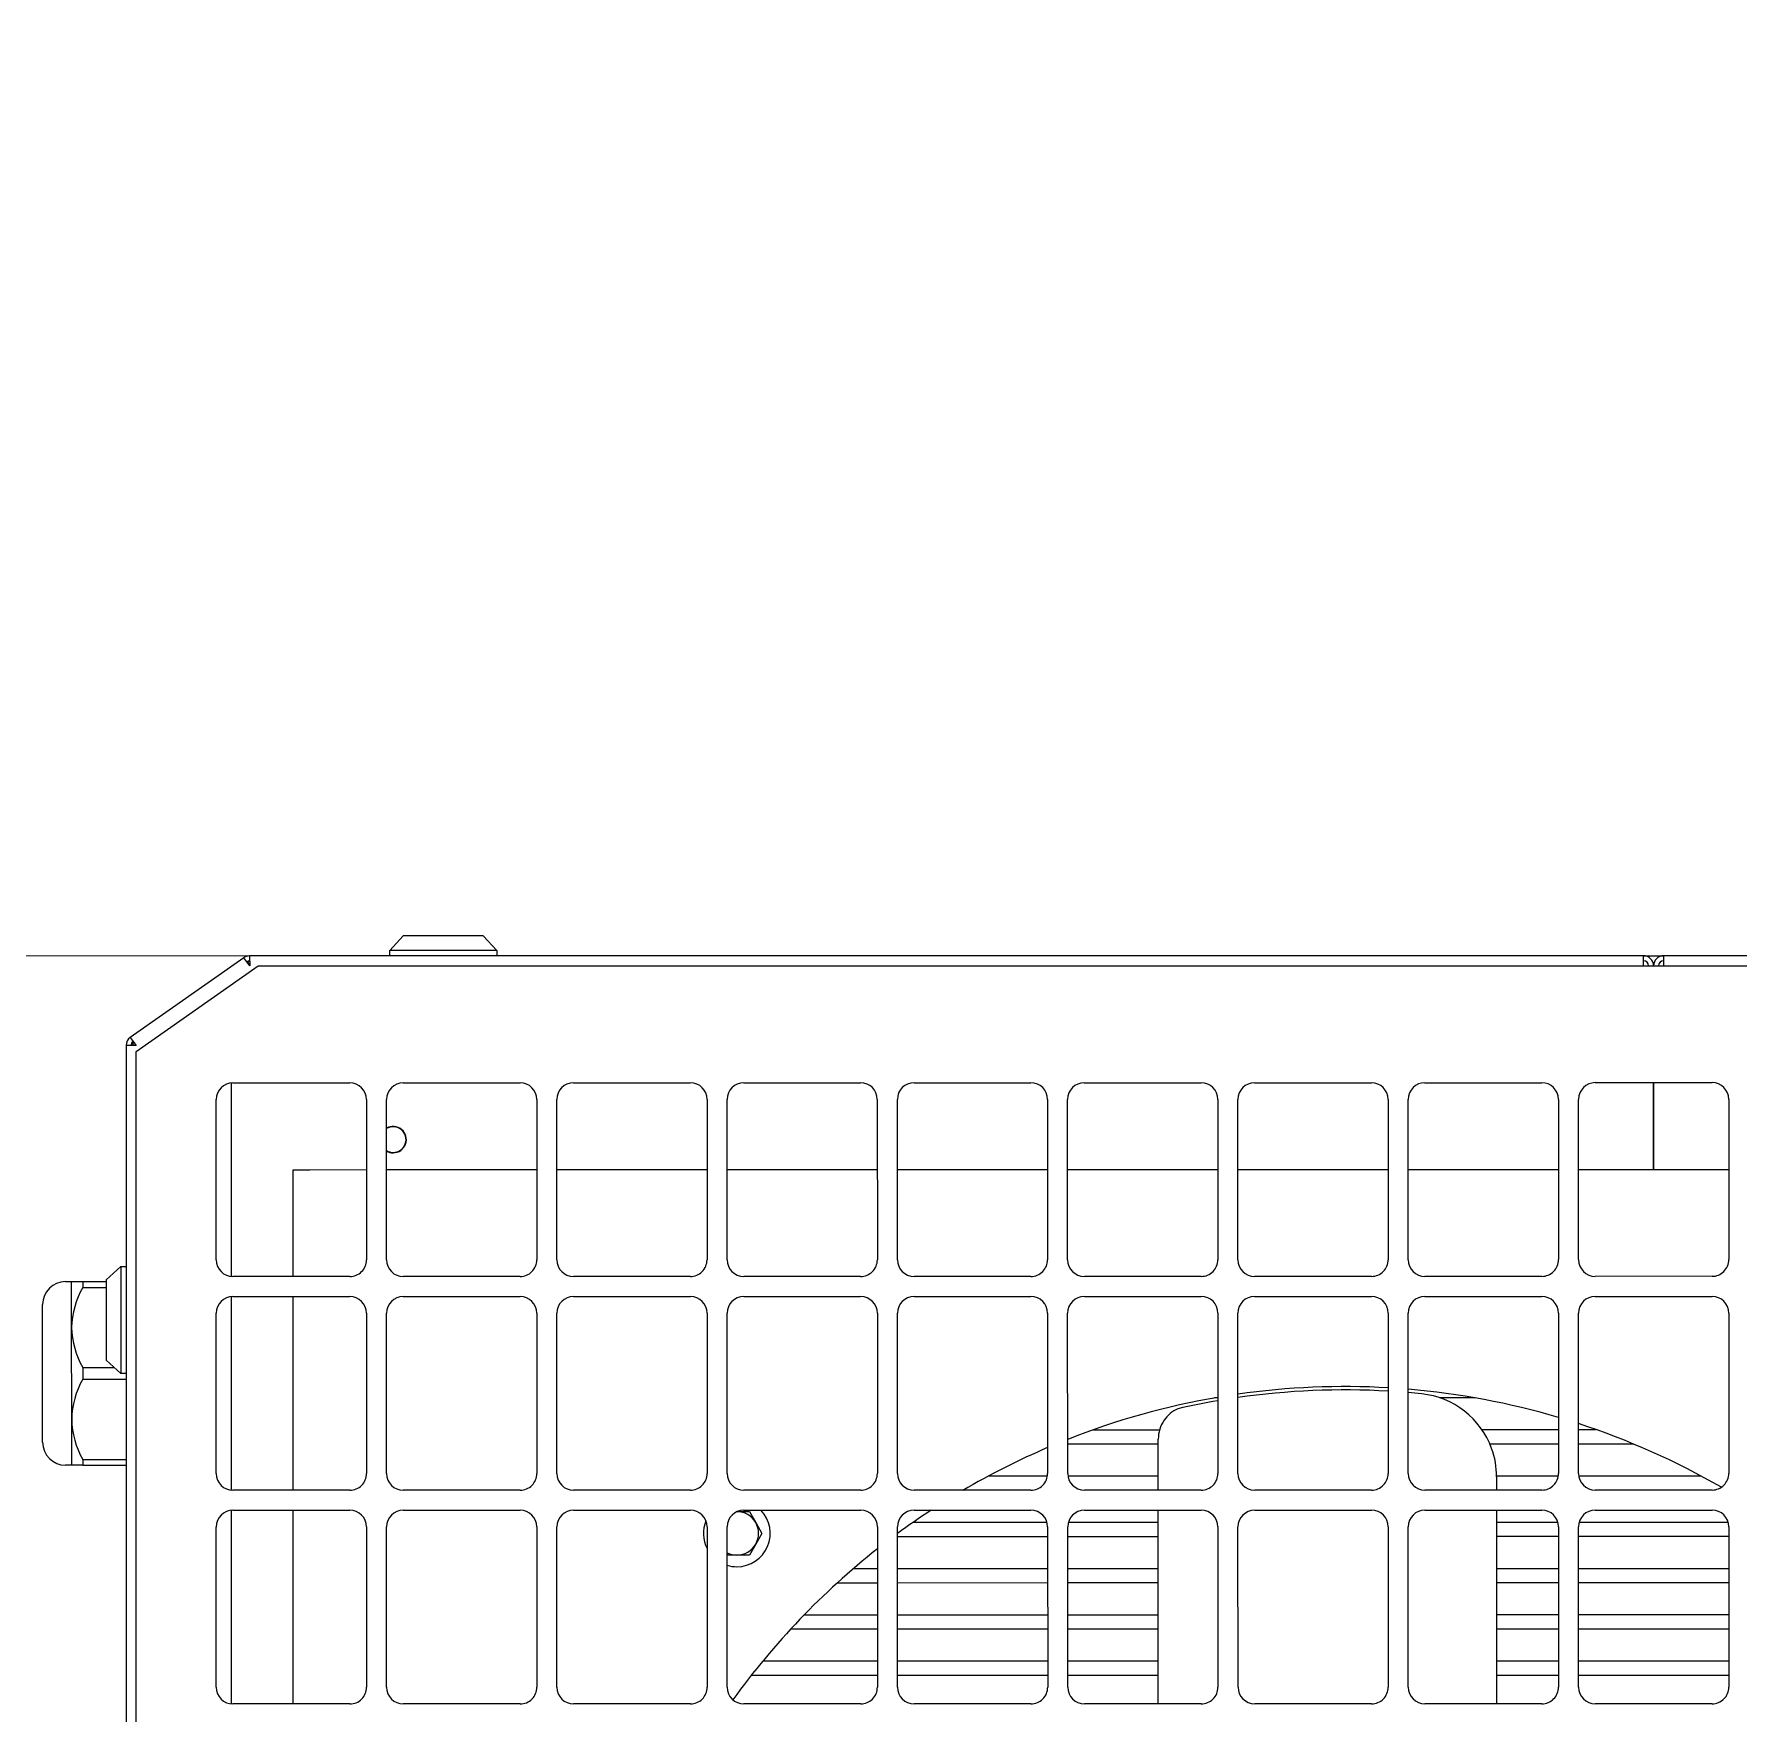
# Model space of a CAD drawing. Header units: millimetres. Extents: x 1322820 to 1391563, y 1051909 to 1098256.
# Drawn here: x 1362296 to 1362801, y 1087161 to 1087659 of the extents above; entities that cross this region are included whole.
import ezdxf

# ---------------------------------------------------------------- set-up
doc = ezdxf.new("R2010")
doc.units = ezdxf.units.MM
doc.header["$MEASUREMENT"] = 0
doc.layers.get('0').update_dxf_attribs({"true_color": 0x787878})
doc.layers.add('instalatii - echipamente_Pen_No__21', color=7, linetype='Continuous', lineweight=20, true_color=0x787878)

# ---------------------------------------------------------------- blocks, each defined once
blk = doc.blocks.new('terasa')
at = {"layer": 'instalatii - echipamente_Pen_No__21', "linetype": 'Continuous', "lineweight": 20}
for p, q in [((1362401.645, 1087387.469), (1362405.6, 1087391.821)), ((1362429.337, 1087391.825), (1362405.6, 1087391.821)), ((1362429.337, 1087391.825), (1362433.293, 1087387.474)), ((1362358.427, 1087385.344), (1362324.779, 1087361.775)), ((1362358.427, 1087385.344), (1362324.779, 1087361.775)), ((1362360.13, 1087382.913), (1362358.427, 1087385.344)), ((1362360.13, 1087383.269), (1362359.454, 1087384.234)), ((1362773.013, 1087385.941), (1362360.129, 1087385.88)), ((1362773.013, 1087385.941), (1362360.129, 1087385.88)), ((1362360.129, 1087385.88), (1362360.13, 1087382.913)), ((1362433.293, 1087387.474), (1362401.645, 1087387.469)), ((1362401.645, 1087385.886), (1362401.645, 1087387.469)), ((1362433.293, 1087387.474), (1362433.294, 1087385.891)), ((1362773.013, 1087385.941), (1362778.947, 1087385.942)), ((1362773.013, 1087382.974), (1362773.013, 1087385.941)), ((1362773.018, 1087382.974), (1362773.018, 1087384.457)), ((1363191.337, 1087386.002), (1362778.947, 1087385.942)), ((1362778.947, 1087385.942), (1362778.947, 1087382.975)), ((1362326.481, 1087357.59), (1362362.675, 1087382.914)), ((1362362.675, 1087382.914), (1363189.29, 1087383.035)), ((1362326.481, 1087359.345), (1362323.514, 1087359.344)), ((1362323.514, 1087359.344), (1362323.609, 1086710.557)), ((1362323.514, 1087359.344), (1362323.609, 1086710.557)), ((1362324.779, 1087361.775), (1362326.481, 1087359.345)), ((1362326.575, 1086711.963), (1362326.481, 1087357.59)), ((1362354.669, 1087348.272), (1362354.678, 1087290.959)), ((1362355.164, 1087348.297), (1362389.779, 1087348.302)), ((1362405.603, 1087348.305), (1362440.219, 1087348.31)), ((1362456.043, 1087348.312), (1362490.658, 1087348.317)), ((1362506.482, 1087348.319), (1362541.098, 1087348.324)), ((1362556.922, 1087348.327), (1362591.537, 1087348.332)), ((1362607.361, 1087348.334), (1362641.977, 1087348.339)), ((1362657.801, 1087348.342), (1362692.416, 1087348.347)), ((1362708.241, 1087348.349), (1362742.856, 1087348.354)), ((1362758.68, 1087348.356), (1362793.296, 1087348.361)), ((1362775.985, 1087348.359), (1362775.989, 1087322.645)), ((1362775.989, 1087322.645), (1362775.985, 1087348.359)), ((1362323.516, 1087344.337), (1362323.606, 1086725.216)), ((1362350.226, 1087295.879), (1362350.219, 1087343.352)), ((1362394.725, 1087343.358), (1362394.732, 1087295.886)), ((1362400.666, 1087295.886), (1362400.659, 1087343.359)), ((1362445.164, 1087343.365), (1362445.171, 1087295.893)), ((1362451.105, 1087295.894), (1362451.098, 1087343.366)), ((1362495.604, 1087343.373), (1362495.611, 1087295.9)), ((1362501.545, 1087295.901), (1362501.538, 1087343.374)), ((1362546.043, 1087343.38), (1362546.05, 1087295.908)), ((1362551.984, 1087295.909), (1362551.978, 1087343.381)), ((1362596.483, 1087343.388), (1362596.49, 1087295.915)), ((1362602.424, 1087295.916), (1362602.417, 1087343.388)), ((1362646.923, 1087343.395), (1362646.93, 1087295.922)), ((1362652.864, 1087295.923), (1362652.857, 1087343.396)), ((1362697.362, 1087343.402), (1362697.369, 1087295.93)), ((1362703.303, 1087295.931), (1362703.296, 1087343.403)), ((1362747.802, 1087343.41), (1362747.809, 1087295.937)), ((1362753.743, 1087295.938), (1362753.736, 1087343.411)), ((1362798.241, 1087343.417), (1362798.248, 1087295.945)), ((1362372.97, 1087322.586), (1362377.915, 1087322.586)), ((1362372.974, 1087290.937), (1362372.97, 1087322.586)), ((1362377.915, 1087322.586), (1362394.728, 1087322.589)), ((1362400.662, 1087322.59), (1362445.167, 1087322.596)), ((1362451.101, 1087322.597), (1362495.607, 1087322.604)), ((1362501.541, 1087322.604), (1362546.047, 1087322.611)), ((1362551.981, 1087322.612), (1362596.486, 1087322.618)), ((1362602.42, 1087322.619), (1362646.926, 1087322.626)), ((1362652.86, 1087322.627), (1362697.365, 1087322.633)), ((1362703.299, 1087322.634), (1362747.805, 1087322.64)), ((1362753.739, 1087322.641), (1362775.989, 1087322.645)), ((1362775.989, 1087322.645), (1362798.244, 1087322.648)), ((1362317.59, 1087289.94), (1362321.941, 1087293.897)), ((1362321.941, 1087293.897), (1362321.945, 1087262.248)), ((1362321.941, 1087293.897), (1362323.523, 1087293.897)), ((1362305.603, 1087289.444), (1362307.401, 1087289.444)), ((1362307.401, 1087289.444), (1362310.665, 1087289.445)), ((1362307.403, 1087275.845), (1362307.401, 1087289.444)), ((1362310.665, 1087289.445), (1362317.59, 1087289.446)), ((1362310.665, 1087289.445), (1362310.665, 1087287.726)), ((1362310.665, 1087287.726), (1362317.59, 1087287.727)), ((1362317.59, 1087289.94), (1362317.593, 1087266.204)), ((1362389.787, 1087290.94), (1362355.172, 1087290.935)), ((1362440.227, 1087290.947), (1362405.612, 1087290.942)), ((1362490.667, 1087290.954), (1362456.051, 1087290.949)), ((1362541.106, 1087290.962), (1362506.491, 1087290.957)), ((1362591.546, 1087290.969), (1362556.93, 1087290.964)), ((1362641.985, 1087290.977), (1362607.37, 1087290.972)), ((1362692.425, 1087290.984), (1362657.809, 1087290.979)), ((1362742.864, 1087290.991), (1362708.249, 1087290.986)), ((1362793.304, 1087290.999), (1362758.689, 1087290.994)), ((1362298.806, 1087241.852), (1362298.8, 1087282.638)), ((1362354.678, 1087284.976), (1362354.687, 1087227.663)), ((1362355.173, 1087285.001), (1362389.788, 1087285.006)), ((1362372.984, 1087227.641), (1362372.975, 1087285.003)), ((1362405.612, 1087285.008), (1362440.228, 1087285.013)), ((1362456.052, 1087285.015), (1362490.667, 1087285.02)), ((1362506.492, 1087285.023), (1362541.107, 1087285.028)), ((1362556.931, 1087285.03), (1362591.547, 1087285.035)), ((1362607.371, 1087285.037), (1362641.986, 1087285.043)), ((1362657.81, 1087285.045), (1362692.426, 1087285.05)), ((1362708.25, 1087285.052), (1362742.865, 1087285.057)), ((1362758.689, 1087285.06), (1362793.305, 1087285.065)), ((1362350.236, 1087232.582), (1362350.229, 1087280.055)), ((1362394.734, 1087280.061), (1362394.741, 1087232.589)), ((1362400.675, 1087232.59), (1362400.668, 1087280.062)), ((1362445.174, 1087280.069), (1362445.181, 1087232.596)), ((1362451.115, 1087232.597), (1362451.108, 1087280.07)), ((1362495.613, 1087280.076), (1362495.62, 1087232.604)), ((1362501.554, 1087232.604), (1362501.547, 1087280.077)), ((1362546.053, 1087280.083), (1362546.06, 1087232.611)), ((1362551.994, 1087232.612), (1362551.987, 1087280.084)), ((1362596.492, 1087280.091), (1362596.499, 1087232.618)), ((1362602.433, 1087232.619), (1362602.426, 1087280.092)), ((1362646.932, 1087280.098), (1362646.939, 1087232.626)), ((1362652.873, 1087232.627), (1362652.866, 1087280.099)), ((1362697.371, 1087280.106), (1362697.378, 1087232.633)), ((1362703.312, 1087232.634), (1362703.305, 1087280.106)), ((1362747.811, 1087280.113), (1362747.818, 1087232.64)), ((1362753.752, 1087232.641), (1362753.745, 1087280.114)), ((1362798.251, 1087280.12), (1362798.257, 1087232.648)), ((1362307.407, 1087248.647), (1362307.403, 1087275.845)), ((1362310.669, 1087263.966), (1362320.055, 1087263.967)), ((1362310.669, 1087263.966), (1362310.669, 1087260.528)), ((1362321.945, 1087262.248), (1362317.593, 1087266.204)), ((1362323.528, 1087262.249), (1362321.945, 1087262.248)), ((1362310.669, 1087260.528), (1362323.528, 1087260.53)), ((1362646.936, 1087254.977), (1362645.893, 1087254.977)), ((1362723.143, 1087254.988), (1362712.519, 1087254.987)), ((1362307.409, 1087235.049), (1362307.407, 1087248.647)), ((1362610.084, 1087245.576), (1362629.709, 1087245.579)), ((1362629.26, 1087227.678), (1362629.258, 1087242.784)), ((1362725.044, 1087245.593), (1362747.816, 1087245.596)), ((1362753.75, 1087245.597), (1362758.954, 1087245.598)), ((1362629.258, 1087241.277), (1362602.432, 1087241.273)), ((1362747.817, 1087241.294), (1362727.426, 1087241.291)), ((1362770.168, 1087241.298), (1362753.751, 1087241.295)), ((1362307.409, 1087235.049), (1362305.611, 1087235.048)), ((1362310.673, 1087235.049), (1362307.409, 1087235.049)), ((1362310.673, 1087236.768), (1362323.532, 1087236.77)), ((1362310.673, 1087236.768), (1362310.673, 1087235.049)), ((1362310.673, 1087235.049), (1362323.532, 1087235.051)), ((1362389.797, 1087227.643), (1362355.181, 1087227.638)), ((1362440.236, 1087227.65), (1362405.621, 1087227.645)), ((1362490.676, 1087227.658), (1362456.06, 1087227.653)), ((1362541.115, 1087227.665), (1362506.5, 1087227.66)), ((1362591.555, 1087227.673), (1362556.94, 1087227.667)), ((1362579.038, 1087231.874), (1362596.443, 1087231.877)), ((1362602.489, 1087231.877), (1362629.26, 1087231.881)), ((1362641.994, 1087227.68), (1362607.379, 1087227.675)), ((1362692.434, 1087227.687), (1362657.819, 1087227.682)), ((1362742.874, 1087227.695), (1362708.258, 1087227.69)), ((1362729.49, 1087231.896), (1362747.762, 1087231.899)), ((1362729.491, 1087231.599), (1362729.491, 1087227.693)), ((1362753.808, 1087231.9), (1362790.005, 1087231.905)), ((1362793.313, 1087227.702), (1362758.698, 1087227.697)), ((1362354.688, 1087221.679), (1362354.696, 1087164.366)), ((1362355.182, 1087221.704), (1362389.798, 1087221.709)), ((1362372.993, 1087164.344), (1362372.984, 1087221.706)), ((1362405.622, 1087221.711), (1362440.237, 1087221.716)), ((1362456.061, 1087221.719), (1362490.677, 1087221.724)), ((1362504.444, 1087221.31), (1362508.155, 1087221.311)), ((1362506.501, 1087221.726), (1362541.116, 1087221.731)), ((1362508.155, 1087221.311), (1362510.012, 1087218.097)), ((1362510.012, 1087218.097), (1362511.868, 1087214.883)), ((1362556.704, 1087218.173), (1362596.304, 1087218.179)), ((1362556.94, 1087221.733), (1362591.556, 1087221.738)), ((1362596.502, 1087216.794), (1362596.508, 1087169.322)), ((1362602.443, 1087169.322), (1362602.436, 1087216.795)), ((1362602.633, 1087218.18), (1362629.262, 1087218.184)), ((1362607.38, 1087221.741), (1362641.995, 1087221.746)), ((1362629.269, 1087164.381), (1362629.261, 1087221.744)), ((1362646.941, 1087216.802), (1362646.948, 1087169.329)), ((1362652.882, 1087169.33), (1362652.875, 1087216.802)), ((1362657.82, 1087221.748), (1362692.435, 1087221.753)), ((1362697.381, 1087216.809), (1362697.388, 1087169.336)), ((1362703.322, 1087169.337), (1362703.315, 1087216.81)), ((1362708.259, 1087221.756), (1362742.874, 1087221.761)), ((1362729.492, 1087221.759), (1362729.5, 1087164.396)), ((1362729.493, 1087218.198), (1362747.622, 1087218.201)), ((1362747.82, 1087216.816), (1362747.827, 1087169.344)), ((1362753.761, 1087169.345), (1362753.754, 1087216.817)), ((1362753.952, 1087218.202), (1362798.062, 1087218.208)), ((1362758.699, 1087221.763), (1362793.314, 1087221.768)), ((1362798.26, 1087216.824), (1362798.267, 1087169.351)), ((1362350.245, 1087169.286), (1362350.238, 1087216.758)), ((1362394.743, 1087216.765), (1362394.75, 1087169.292)), ((1362400.684, 1087169.293), (1362400.677, 1087216.765)), ((1362445.183, 1087216.772), (1362445.19, 1087169.299)), ((1362451.124, 1087169.3), (1362451.117, 1087216.773)), ((1362495.622, 1087216.779), (1362495.629, 1087169.307)), ((1362501.563, 1087169.308), (1362501.556, 1087216.78)), ((1362511.868, 1087214.883), (1362510.012, 1087211.668)), ((1362546.062, 1087216.787), (1362546.069, 1087169.314)), ((1362552.003, 1087169.315), (1362551.996, 1087216.788)), ((1362596.502, 1087213.877), (1362551.996, 1087213.87)), ((1362629.262, 1087213.881), (1362602.436, 1087213.877)), ((1362747.821, 1087213.899), (1362729.493, 1087213.896)), ((1362798.26, 1087213.906), (1362753.755, 1087213.9)), ((1362504.446, 1087208.453), (1362501.558, 1087208.453)), ((1362508.157, 1087208.454), (1362504.446, 1087208.453)), ((1362510.012, 1087211.668), (1362508.157, 1087208.454)), ((1362539.014, 1087204.473), (1362546.064, 1087204.474)), ((1362551.998, 1087204.474), (1362596.503, 1087204.481)), ((1362602.437, 1087204.482), (1362629.264, 1087204.486)), ((1362729.495, 1087204.5), (1362747.822, 1087204.503)), ((1362753.756, 1087204.504), (1362798.262, 1087204.51)), ((1362546.064, 1087200.171), (1362534.144, 1087200.17)), ((1362596.504, 1087200.179), (1362551.998, 1087200.172)), ((1362629.264, 1087200.184), (1362602.438, 1087200.18)), ((1362747.823, 1087200.201), (1362729.495, 1087200.198)), ((1362798.262, 1087200.208), (1362753.757, 1087200.202)), ((1362524.421, 1087190.773), (1362546.066, 1087190.776)), ((1362552, 1087190.777), (1362596.505, 1087190.783)), ((1362602.439, 1087190.784), (1362629.266, 1087190.788)), ((1362729.497, 1087190.803), (1362747.824, 1087190.805)), ((1362747.825, 1087186.503), (1362729.497, 1087186.5)), ((1362753.758, 1087190.806), (1362798.264, 1087190.813)), ((1362798.264, 1087186.51), (1362753.759, 1087186.504)), ((1362546.066, 1087186.474), (1362520.341, 1087186.47)), ((1362596.506, 1087186.481), (1362552, 1087186.474)), ((1362629.266, 1087186.486), (1362602.44, 1087186.482)), ((1362512.137, 1087177.073), (1362546.068, 1087177.078)), ((1362552.002, 1087177.079), (1362596.507, 1087177.085)), ((1362602.441, 1087177.086), (1362629.268, 1087177.09)), ((1362729.499, 1087177.105), (1362747.826, 1087177.107)), ((1362753.76, 1087177.108), (1362798.266, 1087177.115)), ((1362546.068, 1087172.776), (1362508.676, 1087172.77)), ((1362596.508, 1087172.783), (1362552.002, 1087172.777)), ((1362629.268, 1087172.788), (1362602.442, 1087172.784)), ((1362747.827, 1087172.805), (1362729.499, 1087172.803)), ((1362798.266, 1087172.813), (1362753.761, 1087172.806)), ((1362389.806, 1087164.346), (1362355.191, 1087164.341)), ((1362440.245, 1087164.354), (1362405.63, 1087164.349)), ((1362490.685, 1087164.361), (1362456.07, 1087164.356)), ((1362541.125, 1087164.368), (1362506.509, 1087164.363)), ((1362591.564, 1087164.376), (1362556.949, 1087164.371)), ((1362642.004, 1087164.383), (1362607.388, 1087164.378)), ((1362692.443, 1087164.391), (1362657.828, 1087164.386)), ((1362742.883, 1087164.398), (1362708.267, 1087164.393)), ((1362793.322, 1087164.405), (1362758.707, 1087164.4))]:
    blk.add_line(p, q, dxfattribs=at)
blk.add_lwpolyline([(1364217.466, 1087386.074), (1364217.19, 1089275.085), (1361828.728, 1089274.911), (1361829.004, 1087385.9)], close=True, dxfattribs=at)
for centre, radius, start, end in [((1362360.13, 1087382.913), 2.967, 90.00838, 125.00838), ((1362360.13, 1087382.913), 1.484, 90.00838, 125.00838), ((1362360.379, 1087382.913), 1.484, 99.67429, 125.00838), ((1362773.013, 1087382.974), 2.967, 0.00838, 90.00838), ((1362773.013, 1087382.974), 1.484, 0.00838, 90.00838), ((1362778.947, 1087382.975), 2.967, 90.00838, 180.00838), ((1362778.947, 1087382.975), 1.484, 90.00838, 180.00838), ((1362326.481, 1087359.345), 2.967, 125.00838, 180.00838), ((1362326.481, 1087359.345), 1.484, 125.00838, 180.00838), ((1362326.484, 1087359.173), 1.484, 125.00838, 173.34966), ((1362347.647, 1087366.782), 23.129, 195.91423, 198.75967), ((1362355.164, 1087343.352), 4.945, 90.00838, 180.00838), ((1362389.78, 1087343.357), 4.945, 0.00838, 90.00838), ((1362405.604, 1087343.36), 4.945, 90.00838, 180.00838), ((1362440.219, 1087343.365), 4.945, 0.00838, 90.00838), ((1362456.043, 1087343.367), 4.945, 90.00838, 180.00838), ((1362490.659, 1087343.372), 4.945, 0.00838, 90.00838), ((1362506.483, 1087343.374), 4.945, 90.00838, 180.00838), ((1362541.098, 1087343.379), 4.945, 0.00838, 90.00838), ((1362556.923, 1087343.382), 4.945, 90.00838, 180.00838), ((1362591.538, 1087343.387), 4.945, 0.00838, 90.00838), ((1362607.362, 1087343.389), 4.945, 90.00838, 180.00838), ((1362641.978, 1087343.394), 4.945, 0.00838, 90.00838), ((1362657.802, 1087343.397), 4.945, 90.00838, 180.00838), ((1362692.417, 1087343.402), 4.945, 0.00838, 90.00838), ((1362708.241, 1087343.404), 4.945, 90.00838, 180.00838), ((1362742.857, 1087343.409), 4.945, 0.00838, 90.00838), ((1362758.681, 1087343.411), 4.945, 90.00838, 180.00838), ((1362793.296, 1087343.416), 4.945, 0.00838, 90.00838), ((1362402.639, 1087331.491), 3.907, 270.00838, 120.42937), ((1362402.639, 1087331.491), 3.808, 270.00838, 121.30579), ((1362402.639, 1087331.491), 3.808, 238.71097, 270.00838), ((1362402.639, 1087331.491), 3.907, 239.58738, 270.00838), ((1362355.171, 1087295.88), 4.945, 180.00838, 270.00838), ((1362389.787, 1087295.885), 4.945, 270.00838, 0.00838), ((1362405.611, 1087295.887), 4.945, 180.00838, 270.00838), ((1362440.226, 1087295.892), 4.945, 270.00838, 0.00838), ((1362456.05, 1087295.894), 4.945, 180.00838, 270.00838), ((1362490.666, 1087295.9), 4.945, 270.00838, 0.00838), ((1362506.49, 1087295.902), 4.945, 180.00838, 270.00838), ((1362541.105, 1087295.907), 4.945, 270.00838, 0.00838), ((1362556.93, 1087295.909), 4.945, 180.00838, 270.00838), ((1362591.545, 1087295.914), 4.945, 270.00838, 0.00838), ((1362607.369, 1087295.917), 4.945, 180.00838, 270.00838), ((1362641.984, 1087295.922), 4.945, 270.00838, 0.00838), ((1362657.809, 1087295.924), 4.945, 180.00838, 270.00838), ((1362692.424, 1087295.929), 4.945, 270.00838, 0.00838), ((1362708.248, 1087295.931), 4.945, 180.00838, 270.00838), ((1362742.864, 1087295.936), 4.945, 270.00838, 0.00838), ((1362758.688, 1087295.939), 4.945, 180.00838, 270.00838), ((1362793.303, 1087295.944), 4.945, 270.00838, 0.00838), ((1362305.604, 1087282.639), 6.804, 90.00838, 180.00838), ((1362332.573, 1087275.323), 25.175, 150.48351, 178.81046), ((1362355.174, 1087280.056), 4.945, 90.00838, 180.00838), ((1362389.789, 1087280.061), 4.945, 0.00838, 90.00838), ((1362405.613, 1087280.063), 4.945, 90.00838, 180.00838), ((1362440.229, 1087280.068), 4.945, 0.00838, 90.00838), ((1362456.053, 1087280.07), 4.945, 90.00838, 180.00838), ((1362490.668, 1087280.075), 4.945, 0.00838, 90.00838), ((1362506.492, 1087280.078), 4.945, 90.00838, 180.00838), ((1362541.108, 1087280.083), 4.945, 0.00838, 90.00838), ((1362556.932, 1087280.085), 4.945, 90.00838, 180.00838), ((1362591.547, 1087280.09), 4.945, 0.00838, 90.00838), ((1362607.371, 1087280.092), 4.945, 90.00838, 180.00838), ((1362641.987, 1087280.097), 4.945, 0.00838, 90.00838), ((1362657.811, 1087280.1), 4.945, 90.00838, 180.00838), ((1362692.426, 1087280.105), 4.945, 0.00838, 90.00838), ((1362708.251, 1087280.107), 4.945, 90.00838, 180.00838), ((1362742.866, 1087280.112), 4.945, 0.00838, 90.00838), ((1362758.69, 1087280.115), 4.945, 90.00838, 180.00838), ((1362793.305, 1087280.12), 4.945, 0.00838, 90.00838), ((1362333.467, 1087276.621), 26.075, 181.70463, 209.03492), ((1362332.577, 1087248.125), 25.175, 150.48351, 178.81046), ((1362684.55, 1087034.829), 222.527, 86.69667, 98.19424), ((1362684.55, 1087034.829), 223.516, 86.71078, 98.14841), ((1362684.55, 1087034.829), 223.516, 73.55794, 85.18578), ((1362684.55, 1087034.829), 223.516, 99.68816, 111.55491), ((1362684.55, 1087034.829), 222.527, 99.74547, 102.85867), ((1362684.55, 1087034.829), 222.527, 84.13418, 85.17029), ((1362704.765, 1087231.595), 24.725, 19.9214, 84.13418), ((1362333.471, 1087249.423), 26.075, 181.70463, 209.03492), ((1362639.148, 1087242.785), 9.89, 145.6662, 180.00838), ((1362639.148, 1087242.785), 9.89, 114.62334, 145.6662), ((1362684.55, 1087034.829), 223.516, 60.07171, 71.96515), ((1362305.61, 1087241.853), 6.804, 180.00838, 270.00838), ((1362684.55, 1087034.829), 223.516, 113.19986, 120.42245), ((1362704.765, 1087231.595), 24.725, 0.00838, 19.9214), ((1362355.181, 1087232.583), 4.945, 180.00838, 270.00838), ((1362389.796, 1087232.588), 4.945, 270.00838, 0.00838), ((1362405.62, 1087232.59), 4.945, 180.00838, 270.00838), ((1362440.236, 1087232.595), 4.945, 270.00838, 0.00838), ((1362456.06, 1087232.598), 4.945, 180.00838, 270.00838), ((1362490.675, 1087232.603), 4.945, 270.00838, 0.00838), ((1362506.499, 1087232.605), 4.945, 180.00838, 270.00838), ((1362541.115, 1087232.61), 4.945, 270.00838, 0.00838), ((1362556.939, 1087232.613), 4.945, 180.00838, 270.00838), ((1362591.554, 1087232.618), 4.945, 270.00838, 0.00838), ((1362607.378, 1087232.62), 4.945, 180.00838, 270.00838), ((1362641.994, 1087232.625), 4.945, 270.00838, 0.00838), ((1362657.818, 1087232.627), 4.945, 180.00838, 270.00838), ((1362692.433, 1087232.632), 4.945, 270.00838, 0.00838), ((1362708.257, 1087232.635), 4.945, 180.00838, 270.00838), ((1362742.873, 1087232.64), 4.945, 270.00838, 0.00838), ((1362758.697, 1087232.642), 4.945, 180.00838, 270.00838), ((1362793.312, 1087232.647), 4.945, 270.00838, 0.00838), ((1362355.183, 1087216.759), 4.945, 90.00838, 180.00838), ((1362389.798, 1087216.764), 4.945, 0.00838, 90.00838), ((1362405.622, 1087216.766), 4.945, 90.00838, 180.00838), ((1362440.238, 1087216.771), 4.945, 0.00838, 90.00838), ((1362456.062, 1087216.774), 4.945, 90.00838, 180.00838), ((1362490.677, 1087216.779), 4.945, 0.00838, 90.00838), ((1362504.445, 1087214.882), 9.89, 157.95826, 206.88268), ((1362506.502, 1087216.781), 4.945, 90.00838, 180.00838), ((1362504.445, 1087214.882), 6.429, 30.00838, 90.00838), ((1362504.445, 1087214.882), 9.89, 270.00838, 43.79732), ((1362504.445, 1087214.882), 6.429, 330.00838, 30.00838), ((1362541.117, 1087216.786), 4.945, 0.00838, 90.00838), ((1362684.55, 1087034.829), 223.516, 123.25867, 126.3729), ((1362556.941, 1087216.788), 4.945, 90.00838, 180.00838), ((1362591.556, 1087216.793), 4.945, 0.00838, 90.00838), ((1362607.381, 1087216.796), 4.945, 90.00838, 180.00838), ((1362641.996, 1087216.801), 4.945, 0.00838, 90.00838), ((1362657.82, 1087216.803), 4.945, 90.00838, 180.00838), ((1362692.436, 1087216.808), 4.945, 0.00838, 90.00838), ((1362708.26, 1087216.81), 4.945, 90.00838, 180.00838), ((1362742.875, 1087216.816), 4.945, 0.00838, 90.00838), ((1362758.699, 1087216.818), 4.945, 90.00838, 180.00838), ((1362793.315, 1087216.823), 4.945, 0.00838, 90.00838), ((1362504.445, 1087214.882), 6.429, 243.314, 270.00838), ((1362684.55, 1087034.829), 223.516, 128.28575, 144.20001), ((1362504.445, 1087214.882), 6.429, 270.00838, 330.00838), ((1362504.445, 1087214.882), 9.89, 253.03063, 270.00838), ((1362355.19, 1087169.286), 4.945, 180.00838, 270.00838), ((1362389.805, 1087169.291), 4.945, 270.00838, 0.00838), ((1362405.629, 1087169.294), 4.945, 180.00838, 270.00838), ((1362440.245, 1087169.299), 4.945, 270.00838, 0.00838), ((1362456.069, 1087169.301), 4.945, 180.00838, 270.00838), ((1362490.684, 1087169.306), 4.945, 270.00838, 0.00838), ((1362506.508, 1087169.308), 4.945, 180.00838, 270.00838), ((1362541.124, 1087169.314), 4.945, 270.00838, 0.00838), ((1362556.948, 1087169.316), 4.945, 180.00838, 270.00838), ((1362591.563, 1087169.321), 4.945, 270.00838, 0.00838), ((1362607.388, 1087169.323), 4.945, 180.00838, 270.00838), ((1362642.003, 1087169.328), 4.945, 270.00838, 0.00838), ((1362657.827, 1087169.331), 4.945, 180.00838, 270.00838), ((1362692.443, 1087169.336), 4.945, 270.00838, 0.00838), ((1362708.267, 1087169.338), 4.945, 180.00838, 270.00838), ((1362742.882, 1087169.343), 4.945, 270.00838, 0.00838), ((1362758.706, 1087169.345), 4.945, 180.00838, 270.00838), ((1362793.322, 1087169.35), 4.945, 270.00838, 0.00838)]:
    blk.add_arc(centre, radius, start, end, dxfattribs=at)

msp = doc.modelspace()

# ---------------------------------------------------------------- block references
msp.add_blockref('terasa', (0, 0))

doc.saveas('drawing.dxf')
